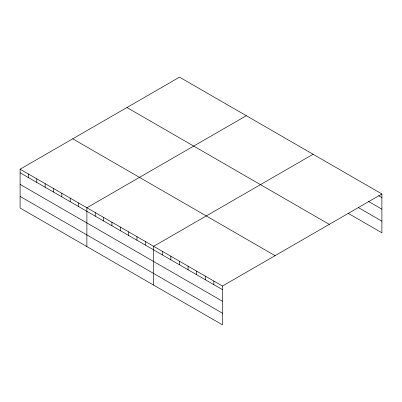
<?xml version="1.0" encoding="UTF-8"?>
<svg xmlns="http://www.w3.org/2000/svg" width="402" height="402" viewBox="0 0 402 402"><rect width="100%" height="100%" fill="white"/><g stroke="black" fill="none" stroke-linecap="round" stroke-linejoin="round"><path stroke-width="0.6" d="M222.462 301.239L222.462 286.038L20.1 169.207L20.1 208.015L222.462 324.846L222.462 301.239L20.1 184.407M348.037 213.246L381.9 232.793L381.9 193.985L179.538 77.154L20.1 169.207M246.315 115.711L86.877 207.759L86.877 246.567M313.098 154.262L153.659 246.315L153.659 285.124M222.462 286.038L381.9 193.985M378.674 195.699L381.9 197.563M368.463 201.432L381.9 209.191M358.247 207.512L381.9 221.17M126.921 107.53L329.283 224.366M72.717 138.826L275.079 255.662M20.1 172.78L222.462 289.611M20.1 196.387L222.462 313.218M213.864 281.073L213.864 284.646M205.261 276.109L205.261 279.681M196.663 271.139L196.663 274.717M188.061 266.174L188.061 269.752M179.463 261.21L179.463 264.787M170.86 256.245L170.86 259.823M162.262 251.28L162.262 254.853M145.313 241.496L145.313 245.069M136.966 236.677L136.966 240.25M128.615 231.859L128.615 235.431M120.268 227.035L120.268 230.612M111.922 222.216L111.922 225.793M103.575 217.397L103.575 220.974M95.229 212.578L95.229 216.155M78.531 202.94L78.531 206.517M70.184 198.121L70.184 201.698M61.838 193.302L61.838 196.874M53.491 188.483L53.491 192.055M45.145 183.664L45.145 187.237M36.793 178.845L36.793 182.418M28.447 174.026L28.447 177.599"/></g></svg>
